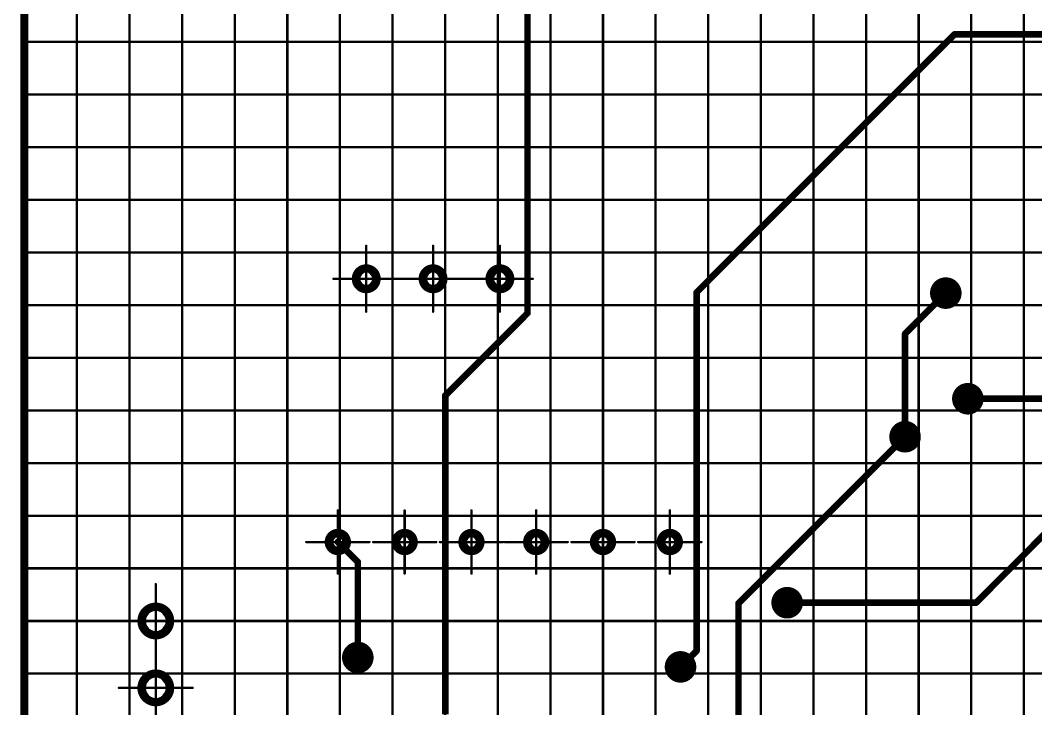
# Model space of a CAD drawing. Header units: millimetres. Extents: x 0 to 841, y 0 to 2540.
# Drawn here: x 478.7 to 555.9, y 2376.3 to 2428.6 of the extents above; entities that cross this region are included whole.
import ezdxf

# ---------------------------------------------------------------- set-up
doc = ezdxf.new("R2010")
doc.units = ezdxf.units.MM
for name, color, linetype in [('Mechanical11', 56, 'Continuous'), ('Mechanical12', 56, 'Continuous'), ('Mechanical7', 56, 'Continuous'), ('Mechanical9', 56, 'Continuous')]:
    doc.layers.add(name, color=color, linetype=linetype)

# ---------------------------------------------------------------- blocks, each defined once
blk = doc.blocks.new('BOASVIEW______B______L_____2__2_32_1_B_3')
at = {"layer": 'Mechanical11'}
for p, q in [((-10, -126.92), (-10.807, -126.92)), ((-10.807, -126.92), (-10.779, -127.129)), ((-10.779, -127.129), (-10.699, -127.323)), ((-10.699, -127.323), (-10.571, -127.491)), ((-10, -127.727), (-10, -126.92)), ((-10, -126.92), (-10, -127.727)), ((-9.193, -126.92), (-10, -126.92)), ((-9.429, -127.491), (-9.301, -127.323)), ((-9.301, -127.323), (-9.221, -127.129)), ((-9.221, -127.129), (-9.193, -126.92)), ((-10.571, -127.491), (-10.403, -127.619)), ((-10.403, -127.619), (-10.209, -127.699)), ((-10.209, -127.699), (-10, -127.727)), ((-10, -127.727), (-9.791, -127.699)), ((-9.791, -127.699), (-9.597, -127.619)), ((-9.597, -127.619), (-9.429, -127.491)), ((-10, -132), (-10.807, -132)), ((-10.807, -132), (-10.779, -132.209)), ((-10, -132.807), (-10, -132)), ((-10, -132), (-10, -132.807)), ((-9.193, -132), (-10, -132)), ((-9.221, -132.209), (-9.193, -132)), ((-10.779, -132.209), (-10.699, -132.403)), ((-10.699, -132.403), (-10.571, -132.571)), ((-10.571, -132.571), (-10.403, -132.699)), ((-10.403, -132.699), (-10.209, -132.779)), ((-9.791, -132.779), (-9.597, -132.699)), ((-9.597, -132.699), (-9.429, -132.571)), ((-9.429, -132.571), (-9.301, -132.403)), ((-9.301, -132.403), (-9.221, -132.209)), ((-10.209, -132.779), (-10, -132.807)), ((-10, -132.807), (-9.791, -132.779)), ((-49.457, -137.844), (-49.488, -138)), ((-49.488, -138), (-49.08, -138)), ((-49.08, -138), (-49.488, -138)), ((-49.488, -138), (-49.457, -138.156)), ((-49.368, -137.712), (-49.457, -137.844)), ((-49.457, -138.156), (-49.368, -138.288)), ((-49.236, -137.623), (-49.368, -137.712)), ((-49.08, -137.592), (-49.236, -137.623)), ((-48.924, -137.623), (-49.08, -137.592)), ((-49.08, -137.592), (-49.08, -138)), ((-49.08, -138), (-49.08, -137.592)), ((-49.08, -138), (-48.672, -138)), ((-49.08, -138.408), (-49.08, -138)), ((-48.792, -137.712), (-48.924, -137.623)), ((-48.703, -137.844), (-48.792, -137.712)), ((-48.672, -138), (-48.703, -137.844)), ((-44.377, -137.844), (-44.408, -138)), ((-44.408, -138), (-44, -138)), ((-44, -138), (-44.408, -138)), ((-44.408, -138), (-44.377, -138.156)), ((-44.288, -137.712), (-44.377, -137.844)), ((-44.377, -138.156), (-44.288, -138.288)), ((-44.156, -137.623), (-44.288, -137.712)), ((-44, -137.592), (-44.156, -137.623)), ((-43.844, -137.623), (-44, -137.592)), ((-44, -137.592), (-44, -138)), ((-44, -138), (-44, -137.592)), ((-44, -138), (-43.592, -138)), ((-44, -138.408), (-44, -138)), ((-43.712, -137.712), (-43.844, -137.623)), ((-43.623, -137.844), (-43.712, -137.712)), ((-43.592, -138), (-43.623, -137.844)), ((-39.297, -137.844), (-39.328, -138)), ((-39.328, -138), (-38.92, -138)), ((-38.92, -138), (-39.328, -138)), ((-39.328, -138), (-39.297, -138.156)), ((-39.208, -137.712), (-39.297, -137.844)), ((-39.297, -138.156), (-39.208, -138.288)), ((-39.076, -137.623), (-39.208, -137.712)), ((-38.92, -137.592), (-39.076, -137.623)), ((-38.764, -137.623), (-38.92, -137.592)), ((-38.92, -137.592), (-38.92, -138)), ((-38.92, -138), (-38.92, -137.592)), ((-38.92, -138), (-38.512, -138)), ((-38.92, -138.408), (-38.92, -138)), ((-38.632, -137.712), (-38.764, -137.623)), ((-38.543, -137.844), (-38.632, -137.712)), ((-38.512, -138), (-38.543, -137.844)), ((-34.377, -137.844), (-34.408, -138)), ((-34.408, -138), (-34, -138)), ((-34, -138), (-34.408, -138)), ((-34.408, -138), (-34.377, -138.156)), ((-34.288, -137.712), (-34.377, -137.844)), ((-34.377, -138.156), (-34.288, -138.288)), ((-34.156, -137.623), (-34.288, -137.712)), ((-34, -137.592), (-34.156, -137.623)), ((-33.844, -137.623), (-34, -137.592)), ((-34, -137.592), (-34, -138)), ((-34, -138), (-34, -137.592)), ((-34, -138), (-33.592, -138)), ((-34, -138.408), (-34, -138)), ((-33.712, -137.712), (-33.844, -137.623)), ((-33.623, -137.844), (-33.712, -137.712)), ((-33.592, -138), (-33.623, -137.844)), ((-29.297, -137.844), (-29.328, -138)), ((-29.328, -138), (-28.92, -138)), ((-28.92, -138), (-29.328, -138)), ((-29.328, -138), (-29.297, -138.156)), ((-29.208, -137.712), (-29.297, -137.844)), ((-29.297, -138.156), (-29.208, -138.288)), ((-29.076, -137.623), (-29.208, -137.712)), ((-28.92, -137.592), (-29.076, -137.623)), ((-28.764, -137.623), (-28.92, -137.592)), ((-28.92, -137.592), (-28.92, -138)), ((-28.92, -138), (-28.92, -137.592)), ((-28.92, -138), (-28.512, -138)), ((-28.92, -138.408), (-28.92, -138)), ((-28.632, -137.712), (-28.764, -137.623)), ((-28.543, -137.844), (-28.632, -137.712)), ((-28.512, -138), (-28.543, -137.844)), ((-24.217, -137.844), (-24.248, -138)), ((-24.248, -138), (-23.84, -138)), ((-23.84, -138), (-24.248, -138)), ((-24.248, -138), (-24.217, -138.156)), ((-24.128, -137.712), (-24.217, -137.844)), ((-24.217, -138.156), (-24.128, -138.288)), ((-23.996, -137.623), (-24.128, -137.712)), ((-23.84, -137.592), (-23.996, -137.623)), ((-23.684, -137.623), (-23.84, -137.592)), ((-23.84, -137.592), (-23.84, -138)), ((-23.84, -138), (-23.84, -137.592)), ((-23.84, -138), (-23.432, -138)), ((-23.84, -138.408), (-23.84, -138)), ((-23.552, -137.712), (-23.684, -137.623)), ((-23.463, -137.844), (-23.552, -137.712)), ((-23.432, -138), (-23.463, -137.844)), ((-49.368, -138.288), (-49.236, -138.377)), ((-49.236, -138.377), (-49.08, -138.408)), ((-44.288, -138.288), (-44.156, -138.377)), ((-44.156, -138.377), (-44, -138.408)), ((-39.208, -138.288), (-39.076, -138.377)), ((-39.076, -138.377), (-38.92, -138.408)), ((-34.288, -138.288), (-34.156, -138.377)), ((-34.156, -138.377), (-34, -138.408)), ((-29.208, -138.288), (-29.076, -138.377)), ((-29.076, -138.377), (-28.92, -138.408)), ((-24.128, -138.288), (-23.996, -138.377)), ((-23.996, -138.377), (-23.84, -138.408)), ((-36.16, -158), (-36.67, -158)), ((-36.67, -158), (-36.631, -158.195)), ((-36.631, -158.195), (-36.521, -158.36)), ((-35.965, -157.529), (-36.16, -157.49)), ((-36.16, -157.49), (-36.16, -158)), ((-36.16, -158), (-35.65, -158)), ((-36.16, -158.51), (-36.16, -158)), ((-35.8, -157.639), (-35.965, -157.529)), ((-35.689, -157.805), (-35.8, -157.639)), ((-35.65, -158), (-35.689, -157.805)), ((-31.08, -158), (-31.59, -158)), ((-31.59, -158), (-31.551, -158.195)), ((-31.551, -158.195), (-31.441, -158.36)), ((-30.885, -157.529), (-31.08, -157.49)), ((-31.08, -157.49), (-31.08, -158)), ((-31.08, -158), (-30.57, -158)), ((-31.08, -158.51), (-31.08, -158)), ((-30.72, -157.639), (-30.885, -157.529)), ((-30.609, -157.805), (-30.72, -157.639)), ((-30.57, -158), (-30.609, -157.805)), ((-26, -158), (-26.51, -158)), ((-26.51, -158), (-26.471, -158.195)), ((-26.471, -158.195), (-26.361, -158.36)), ((-25.805, -157.529), (-26, -157.49)), ((-26, -157.49), (-26, -158)), ((-26, -158), (-25.49, -158)), ((-26, -158.51), (-26, -158)), ((-25.64, -157.639), (-25.805, -157.529)), ((-25.529, -157.805), (-25.64, -157.639)), ((-25.49, -158), (-25.529, -157.805)), ((-36.521, -158.36), (-36.355, -158.471)), ((-36.355, -158.471), (-36.16, -158.51)), ((-31.441, -158.36), (-31.275, -158.471)), ((-31.275, -158.471), (-31.08, -158.51)), ((-26.361, -158.36), (-26.195, -158.471)), ((-26.195, -158.471), (-26, -158.51))]:
    blk.add_line(p, q, dxfattribs=at)
for points, const_width in [([(-49.544, -128.514, 1), (-50.244, -128.514, 1)], 0.7), ([(-50.419, -128.514, 1), (-50.069, -128.514, 1)], 0.35), ([(-49.719, -128.514, 1), (-49.369, -128.514, 1)], 0.35), ([(-25.008, -129.225, 1), (-25.708, -129.225, 1)], 0.7), ([(-25.883, -129.225, 1), (-25.533, -129.225, 1)], 0.35), ([(-25.183, -129.225, 1), (-24.833, -129.225, 1)], 0.35), ([(-57.65, -133.39, 1), (-58.35, -133.39, 1)], 0.7), ([(-58.525, -133.39, 1), (-58.175, -133.39, 1)], 0.35), ([(-57.825, -133.39, 1), (-57.475, -133.39, 1)], 0.35), ([(-66.613, -146, 1), (-67.313, -146, 1)], 0.7), ([(-67.488, -146, 1), (-67.138, -146, 1)], 0.35), ([(-66.788, -146, 1), (-66.438, -146, 1)], 0.35), ([(-71.388, -148.884, 1), (-72.088, -148.884, 1)], 0.7), ([(-72.263, -148.884, 1), (-71.913, -148.884, 1)], 0.35), ([(-71.563, -148.884, 1), (-71.213, -148.884, 1)], 0.35), ([(-69.712, -156.911, 1), (-70.412, -156.911, 1)], 0.7), ([(-70.587, -156.911, 1), (-70.237, -156.911, 1)], 0.35), ([(-69.887, -156.911, 1), (-69.537, -156.911, 1)], 0.35)]:
    blk.add_lwpolyline(points, format="xyb", close=True, dxfattribs=dict(at, const_width=const_width))
at = {"layer": 'Mechanical12'}
for p, q in [((-10.699, -126.517), (-10.779, -126.711)), ((-10.571, -126.349), (-10.699, -126.517)), ((-10.403, -126.221), (-10.571, -126.349)), ((-10.209, -126.141), (-10.403, -126.221)), ((-10, -126.113), (-10.209, -126.141)), ((-10, -126.113), (-10, -126.92)), ((-9.791, -126.141), (-10, -126.113)), ((-10, -126.92), (-10, -126.113)), ((-9.597, -126.221), (-9.791, -126.141)), ((-9.429, -126.349), (-9.597, -126.221)), ((-9.301, -126.517), (-9.429, -126.349)), ((-9.221, -126.711), (-9.301, -126.517)), ((-10.779, -126.711), (-10.807, -126.92)), ((-10.807, -126.92), (-10, -126.92)), ((-10, -126.92), (-9.193, -126.92)), ((-9.193, -126.92), (-9.221, -126.711)), ((-10.209, -131.221), (-10.403, -131.301)), ((-10, -131.193), (-10.209, -131.221)), ((-10, -131.193), (-10, -132)), ((-9.791, -131.221), (-10, -131.193)), ((-10, -132), (-10, -131.193)), ((-9.597, -131.301), (-9.791, -131.221)), ((-10.779, -131.791), (-10.807, -132)), ((-10.807, -132), (-10, -132)), ((-10.699, -131.597), (-10.779, -131.791)), ((-10.571, -131.429), (-10.699, -131.597)), ((-10.403, -131.301), (-10.571, -131.429)), ((-10, -132), (-9.193, -132)), ((-9.429, -131.429), (-9.597, -131.301)), ((-9.301, -131.597), (-9.429, -131.429)), ((-9.221, -131.791), (-9.301, -131.597)), ((-9.193, -132), (-9.221, -131.791)), ((-48.672, -138), (-49.08, -138)), ((-49.08, -138), (-49.08, -138.408)), ((-48.792, -138.288), (-48.703, -138.156)), ((-48.703, -138.156), (-48.672, -138)), ((-43.592, -138), (-44, -138)), ((-44, -138), (-44, -138.408)), ((-43.712, -138.288), (-43.623, -138.156)), ((-43.623, -138.156), (-43.592, -138)), ((-38.512, -138), (-38.92, -138)), ((-38.92, -138), (-38.92, -138.408)), ((-38.632, -138.288), (-38.543, -138.156)), ((-38.543, -138.156), (-38.512, -138)), ((-33.592, -138), (-34, -138)), ((-34, -138), (-34, -138.408)), ((-33.712, -138.288), (-33.623, -138.156)), ((-33.623, -138.156), (-33.592, -138)), ((-28.512, -138), (-28.92, -138)), ((-28.92, -138), (-28.92, -138.408)), ((-28.632, -138.288), (-28.543, -138.156)), ((-28.543, -138.156), (-28.512, -138)), ((-23.432, -138), (-23.84, -138)), ((-23.84, -138), (-23.84, -138.408)), ((-23.552, -138.288), (-23.463, -138.156)), ((-23.463, -138.156), (-23.432, -138)), ((-49.08, -138.408), (-48.924, -138.377)), ((-48.924, -138.377), (-48.792, -138.288)), ((-44, -138.408), (-43.844, -138.377)), ((-43.844, -138.377), (-43.712, -138.288)), ((-38.92, -138.408), (-38.764, -138.377)), ((-38.764, -138.377), (-38.632, -138.288)), ((-34, -138.408), (-33.844, -138.377)), ((-33.844, -138.377), (-33.712, -138.288)), ((-28.92, -138.408), (-28.764, -138.377)), ((-28.764, -138.377), (-28.632, -138.288)), ((-23.84, -138.408), (-23.684, -138.377)), ((-23.684, -138.377), (-23.552, -138.288)), ((-36.631, -157.805), (-36.67, -158)), ((-36.67, -158), (-36.16, -158)), ((-36.521, -157.639), (-36.631, -157.805)), ((-36.355, -157.529), (-36.521, -157.639)), ((-36.16, -157.49), (-36.355, -157.529)), ((-36.16, -158), (-36.16, -157.49)), ((-35.65, -158), (-36.16, -158)), ((-36.16, -158), (-36.16, -158.51)), ((-35.8, -158.36), (-35.689, -158.195)), ((-35.689, -158.195), (-35.65, -158)), ((-31.551, -157.805), (-31.59, -158)), ((-31.59, -158), (-31.08, -158)), ((-31.441, -157.639), (-31.551, -157.805)), ((-31.275, -157.529), (-31.441, -157.639)), ((-31.08, -157.49), (-31.275, -157.529)), ((-31.08, -158), (-31.08, -157.49)), ((-30.57, -158), (-31.08, -158)), ((-31.08, -158), (-31.08, -158.51)), ((-30.72, -158.36), (-30.609, -158.195)), ((-30.609, -158.195), (-30.57, -158)), ((-26.471, -157.805), (-26.51, -158)), ((-26.51, -158), (-26, -158)), ((-26.361, -157.639), (-26.471, -157.805)), ((-26.195, -157.529), (-26.361, -157.639)), ((-26, -157.49), (-26.195, -157.529)), ((-26, -158), (-26, -157.49)), ((-25.49, -158), (-26, -158)), ((-26, -158), (-26, -158.51)), ((-25.64, -158.36), (-25.529, -158.195)), ((-25.529, -158.195), (-25.49, -158)), ((-36.16, -158.51), (-35.965, -158.471)), ((-35.965, -158.471), (-35.8, -158.36)), ((-31.08, -158.51), (-30.885, -158.471)), ((-30.885, -158.471), (-30.72, -158.36)), ((-26, -158.51), (-25.805, -158.471)), ((-25.805, -158.471), (-25.64, -158.36))]:
    blk.add_line(p, q, dxfattribs=at)
for points, const_width in [([(0, 0), (0, -210)], 0.6), ([(0, 0), (0, -210)], 0.6), ([(-54.304, -109.976), (-54.304, -133.341)], 0.5), ([(-32.012, -124.907), (-32.012, -149.138)], 0.5), ([(-49.894, -128.514), (-51.113, -129.733)], 0.5), ([(-51.113, -129.733), (-51.113, -156.962)], 0.5), ([(-25.358, -129.225), (-25.358, -136.482)], 0.5), ([(-72.357, -133.39), (-98.967, -160)], 0.5), ([(-58, -133.39), (-72.357, -133.39)], 0.5), ([(-54.304, -133.341), (-66.963, -146)], 0.5), ([(-23.84, -138), (-25.358, -136.482)], 0.5), ([(-66.963, -146), (-66.963, -153.812)], 0.5), ([(-71.738, -148.884), (-80.858, -148.884)], 0.5), ([(-32.012, -149.138), (-38.261, -155.387)], 0.5), ([(-66.963, -153.812), (-70.062, -156.911)], 0.5), ([(-38.261, -155.387), (-38.261, -180.736)], 0.5), ([(-51.113, -156.962), (-70.722, -176.57)], 0.5), ([(-70.722, -176.57), (-197.163, -176.57)], 0.5)]:
    blk.add_lwpolyline(points, dxfattribs=dict(at, const_width=const_width))
for points, const_width in [([(-8.9, -126.92, 1), (-11.1, -126.92, 1)], 0.6), ([(-48.944, -128.514, 1), (-50.844, -128.514, 1)], 0.5), ([(-11.25, -126.92, 1), (-10.95, -126.92, 1)], 0.3), ([(-9.05, -126.92, 1), (-8.75, -126.92, 1)], 0.3), ([(-24.408, -129.225, 1), (-26.308, -129.225, 1)], 0.5), ([(-50.969, -128.514, 1), (-50.719, -128.514, 1)], 0.25), ([(-50.019, -128.514, 1), (-49.769, -128.514, 1)], 0.25), ([(-49.069, -128.514, 1), (-48.819, -128.514, 1)], 0.25), ([(-51.238, -129.733, 1), (-50.988, -129.733, 1)], 0.25), ([(-51.238, -129.733, 1), (-50.988, -129.733, 1)], 0.25), ([(-26.433, -129.225, 1), (-26.183, -129.225, 1)], 0.25), ([(-25.483, -129.225, 1), (-25.233, -129.225, 1)], 0.25), ([(-24.533, -129.225, 1), (-24.283, -129.225, 1)], 0.25), ([(-8.9, -132, 1), (-11.1, -132, 1)], 0.6), ([(-11.25, -132, 1), (-10.95, -132, 1)], 0.3), ([(-9.05, -132, 1), (-8.75, -132, 1)], 0.3), ([(-57.05, -133.39, 1), (-58.95, -133.39, 1)], 0.5), ([(-72.482, -133.39, 1), (-72.232, -133.39, 1)], 0.25), ([(-72.482, -133.39, 1), (-72.232, -133.39, 1)], 0.25), ([(-59.075, -133.39, 1), (-58.825, -133.39, 1)], 0.25), ([(-58.125, -133.39, 1), (-57.875, -133.39, 1)], 0.25), ([(-57.175, -133.39, 1), (-56.925, -133.39, 1)], 0.25), ([(-54.429, -133.341, 1), (-54.179, -133.341, 1)], 0.25), ([(-54.429, -133.341, 1), (-54.179, -133.341, 1)], 0.25), ([(-25.483, -136.482, 1), (-25.233, -136.482, 1)], 0.25), ([(-25.483, -136.482, 1), (-25.233, -136.482, 1)], 0.25), ([(-48.38, -138, 1), (-49.78, -138, 1)], 0.6), ([(-43.3, -138, 1), (-44.7, -138, 1)], 0.6), ([(-38.22, -138, 1), (-39.62, -138, 1)], 0.6), ([(-33.3, -138, 1), (-34.7, -138, 1)], 0.6), ([(-28.22, -138, 1), (-29.62, -138, 1)], 0.6), ([(-23.14, -138, 1), (-24.54, -138, 1)], 0.6), ([(-49.93, -138, 1), (-49.63, -138, 1)], 0.3), ([(-48.53, -138, 1), (-48.23, -138, 1)], 0.3), ([(-44.85, -138, 1), (-44.55, -138, 1)], 0.3), ([(-43.45, -138, 1), (-43.15, -138, 1)], 0.3), ([(-39.77, -138, 1), (-39.47, -138, 1)], 0.3), ([(-38.37, -138, 1), (-38.07, -138, 1)], 0.3), ([(-34.85, -138, 1), (-34.55, -138, 1)], 0.3), ([(-33.45, -138, 1), (-33.15, -138, 1)], 0.3), ([(-29.77, -138, 1), (-29.47, -138, 1)], 0.3), ([(-28.37, -138, 1), (-28.07, -138, 1)], 0.3), ([(-24.69, -138, 1), (-24.39, -138, 1)], 0.3), ([(-23.965, -138, 1), (-23.715, -138, 1)], 0.25), ([(-23.29, -138, 1), (-22.99, -138, 1)], 0.3), ([(-66.013, -146, 1), (-67.913, -146, 1)], 0.5), ([(-68.038, -146, 1), (-67.788, -146, 1)], 0.25), ([(-67.088, -146, 1), (-66.838, -146, 1)], 0.25), ([(-67.088, -146, 1), (-66.838, -146, 1)], 0.25), ([(-66.138, -146, 1), (-65.888, -146, 1)], 0.25), ([(-70.788, -148.884, 1), (-72.688, -148.884, 1)], 0.5), ([(-72.813, -148.884, 1), (-72.563, -148.884, 1)], 0.25), ([(-71.863, -148.884, 1), (-71.613, -148.884, 1)], 0.25), ([(-70.913, -148.884, 1), (-70.663, -148.884, 1)], 0.25), ([(-32.137, -149.138, 1), (-31.887, -149.138, 1)], 0.25), ([(-32.137, -149.138, 1), (-31.887, -149.138, 1)], 0.25), ([(-67.088, -153.812, 1), (-66.838, -153.812, 1)], 0.25), ([(-67.088, -153.812, 1), (-66.838, -153.812, 1)], 0.25), ([(-38.386, -155.387, 1), (-38.136, -155.387, 1)], 0.25), ([(-38.386, -155.387, 1), (-38.136, -155.387, 1)], 0.25), ([(-69.112, -156.911, 1), (-71.012, -156.911, 1)], 0.5), ([(-71.137, -156.911, 1), (-70.887, -156.911, 1)], 0.25), ([(-70.187, -156.911, 1), (-69.937, -156.911, 1)], 0.25), ([(-69.237, -156.911, 1), (-68.987, -156.911, 1)], 0.25), ([(-51.238, -156.962, 1), (-50.988, -156.962, 1)], 0.25), ([(-51.238, -156.962, 1), (-50.988, -156.962, 1)], 0.25), ([(-35.36, -158, 1), (-36.96, -158, 1)], 0.6), ([(-30.28, -158, 1), (-31.88, -158, 1)], 0.6), ([(-25.2, -158, 1), (-26.8, -158, 1)], 0.6), ([(-37.11, -158, 1), (-36.81, -158, 1)], 0.3), ([(-35.51, -158, 1), (-35.21, -158, 1)], 0.3), ([(-32.03, -158, 1), (-31.73, -158, 1)], 0.3), ([(-30.43, -158, 1), (-30.13, -158, 1)], 0.3), ([(-26.95, -158, 1), (-26.65, -158, 1)], 0.3), ([(-25.35, -158, 1), (-25.05, -158, 1)], 0.3), ([(-70.847, -176.57, 1), (-70.597, -176.57, 1)], 0.25), ([(-70.847, -176.57, 1), (-70.597, -176.57, 1)], 0.25)]:
    blk.add_lwpolyline(points, format="xyb", close=True, dxfattribs=dict(at, const_width=const_width))
at = {"layer": 'Mechanical7', "const_width": 0.18}
for points in [[(-10, -124.12), (-10, -129.72)], [(-7.2, -126.92), (-12.8, -126.92)], [(-10, -129.2), (-10, -134.8)], [(-7.2, -132), (-12.8, -132)], [(-49.08, -135.6), (-49.08, -140.4)], [(-44, -135.6), (-44, -140.4)], [(-38.92, -135.6), (-38.92, -140.4)], [(-34, -135.6), (-34, -140.4)], [(-28.92, -135.6), (-28.92, -140.4)], [(-23.84, -135.6), (-23.84, -140.4)], [(-46.68, -138), (-51.48, -138)], [(-41.6, -138), (-46.4, -138)], [(-36.52, -138), (-41.32, -138)], [(-31.6, -138), (-36.4, -138)], [(-26.52, -138), (-31.32, -138)], [(-21.44, -138), (-26.24, -138)], [(-36.16, -155.5), (-36.16, -160.5)], [(-31.08, -155.5), (-31.08, -160.5)], [(-26, -155.5), (-26, -160.5)], [(-33.66, -158), (-38.66, -158)], [(-28.58, -158), (-33.58, -158)], [(-23.5, -158), (-28.5, -158)]]:
    blk.add_lwpolyline(points, dxfattribs=at)
at = {"layer": 'Mechanical7', "const_width": 0.09}
for points in [[(-12.845, -126.92, 1), (-12.755, -126.92, 1)], [(-7.245, -126.92, 1), (-7.155, -126.92, 1)], [(-10.045, -129.2, 1), (-9.955, -129.2, 1)], [(-10.045, -129.72, 1), (-9.955, -129.72, 1)], [(-12.845, -132, 1), (-12.755, -132, 1)], [(-7.245, -132, 1), (-7.155, -132, 1)], [(-10.045, -134.8, 1), (-9.955, -134.8, 1)], [(-49.125, -135.6, 1), (-49.035, -135.6, 1)], [(-44.045, -135.6, 1), (-43.955, -135.6, 1)], [(-38.965, -135.6, 1), (-38.875, -135.6, 1)], [(-34.045, -135.6, 1), (-33.955, -135.6, 1)], [(-28.965, -135.6, 1), (-28.875, -135.6, 1)], [(-23.885, -135.6, 1), (-23.795, -135.6, 1)], [(-51.525, -138, 1), (-51.435, -138, 1)], [(-46.725, -138, 1), (-46.635, -138, 1)], [(-46.445, -138, 1), (-46.355, -138, 1)], [(-41.645, -138, 1), (-41.555, -138, 1)], [(-41.365, -138, 1), (-41.275, -138, 1)], [(-36.565, -138, 1), (-36.475, -138, 1)], [(-36.445, -138, 1), (-36.355, -138, 1)], [(-31.645, -138, 1), (-31.555, -138, 1)], [(-31.365, -138, 1), (-31.275, -138, 1)], [(-26.565, -138, 1), (-26.475, -138, 1)], [(-26.285, -138, 1), (-26.195, -138, 1)], [(-21.485, -138, 1), (-21.395, -138, 1)], [(-49.125, -140.4, 1), (-49.035, -140.4, 1)], [(-44.045, -140.4, 1), (-43.955, -140.4, 1)], [(-38.965, -140.4, 1), (-38.875, -140.4, 1)], [(-34.045, -140.4, 1), (-33.955, -140.4, 1)], [(-28.965, -140.4, 1), (-28.875, -140.4, 1)], [(-23.885, -140.4, 1), (-23.795, -140.4, 1)], [(-36.205, -155.5, 1), (-36.115, -155.5, 1)], [(-31.125, -155.5, 1), (-31.035, -155.5, 1)], [(-26.045, -155.5, 1), (-25.955, -155.5, 1)], [(-38.705, -158, 1), (-38.615, -158, 1)], [(-33.705, -158, 1), (-33.615, -158, 1)], [(-33.625, -158, 1), (-33.535, -158, 1)], [(-28.625, -158, 1), (-28.535, -158, 1)], [(-28.545, -158, 1), (-28.455, -158, 1)], [(-23.545, -158, 1), (-23.455, -158, 1)], [(-36.205, -160.5, 1), (-36.115, -160.5, 1)], [(-31.125, -160.5, 1), (-31.035, -160.5, 1)], [(-26.045, -160.5, 1), (-25.955, -160.5, 1)]]:
    blk.add_lwpolyline(points, format="xyb", close=True, dxfattribs=at)
at = {"layer": 'Mechanical9', "const_width": 0.18}
for points in [[(-76, 0), (-76, -210)], [(-72, 0), (-72, -210)], [(-68, 0), (-68, -210)], [(-64, 0), (-64, -210)], [(-60, 0), (-60, -210)], [(-56, 0), (-56, -210)], [(-52, 0), (-52, -210)], [(-48, 0), (-48, -210)], [(-44, 0), (-44, -210)], [(-40, 0), (-40, -210)], [(-36, 0), (-36, -210)], [(-32, 0), (-32, -210)], [(-28, 0), (-28, -210)], [(-24, 0), (-24, -210)], [(-20, 0), (-20, -210)], [(-16, 0), (-16, -210)], [(-12, 0), (-12, -210)], [(-8, 0), (-8, -210)], [(-4, 0), (-4, -210)], [(0, 0), (0, -210)], [(0, 0), (0, -210)], [(0, -128), (-320, -128)], [(0, -132), (-320, -132)], [(0, -136), (-320, -136)], [(0, -140), (-320, -140)], [(0, -144), (-320, -144)], [(0, -148), (-320, -148)], [(0, -152), (-320, -152)], [(0, -156), (-320, -156)], [(0, -160), (-320, -160)], [(0, -164), (-320, -164)], [(0, -168), (-320, -168)], [(0, -172), (-320, -172)], [(0, -176), (-320, -176)]]:
    blk.add_lwpolyline(points, dxfattribs=at)
at = {"layer": 'Mechanical9', "const_width": 0.09}
for points in [[(-0.045, -128, 1), (0.045, -128, 1)], [(-0.045, -132, 1), (0.045, -132, 1)], [(-0.045, -136, 1), (0.045, -136, 1)], [(-0.045, -140, 1), (0.045, -140, 1)], [(-0.045, -144, 1), (0.045, -144, 1)], [(-0.045, -148, 1), (0.045, -148, 1)], [(-0.045, -152, 1), (0.045, -152, 1)], [(-0.045, -156, 1), (0.045, -156, 1)], [(-0.045, -160, 1), (0.045, -160, 1)], [(-0.045, -164, 1), (0.045, -164, 1)], [(-0.045, -168, 1), (0.045, -168, 1)], [(-0.045, -172, 1), (0.045, -172, 1)], [(-0.045, -176, 1), (0.045, -176, 1)]]:
    blk.add_lwpolyline(points, format="xyb", close=True, dxfattribs=at)

msp = doc.modelspace()

# ---------------------------------------------------------------- block references
at = {"rotation": 180}
msp.add_blockref('BOASVIEW______B______L_____2__2_32_1_B_3', (479, 2251), dxfattribs=at)

doc.saveas('drawing.dxf')
